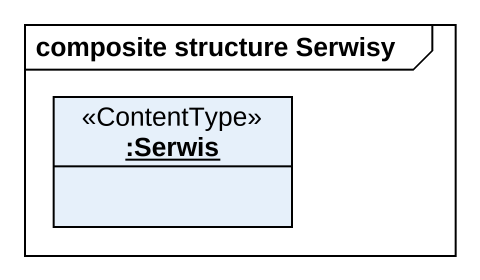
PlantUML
@startuml
mainframe composite structure Serwisy
hide circle
hide empty members
object ":Serwis" as Serwis <<ContentType>>
@enduml
